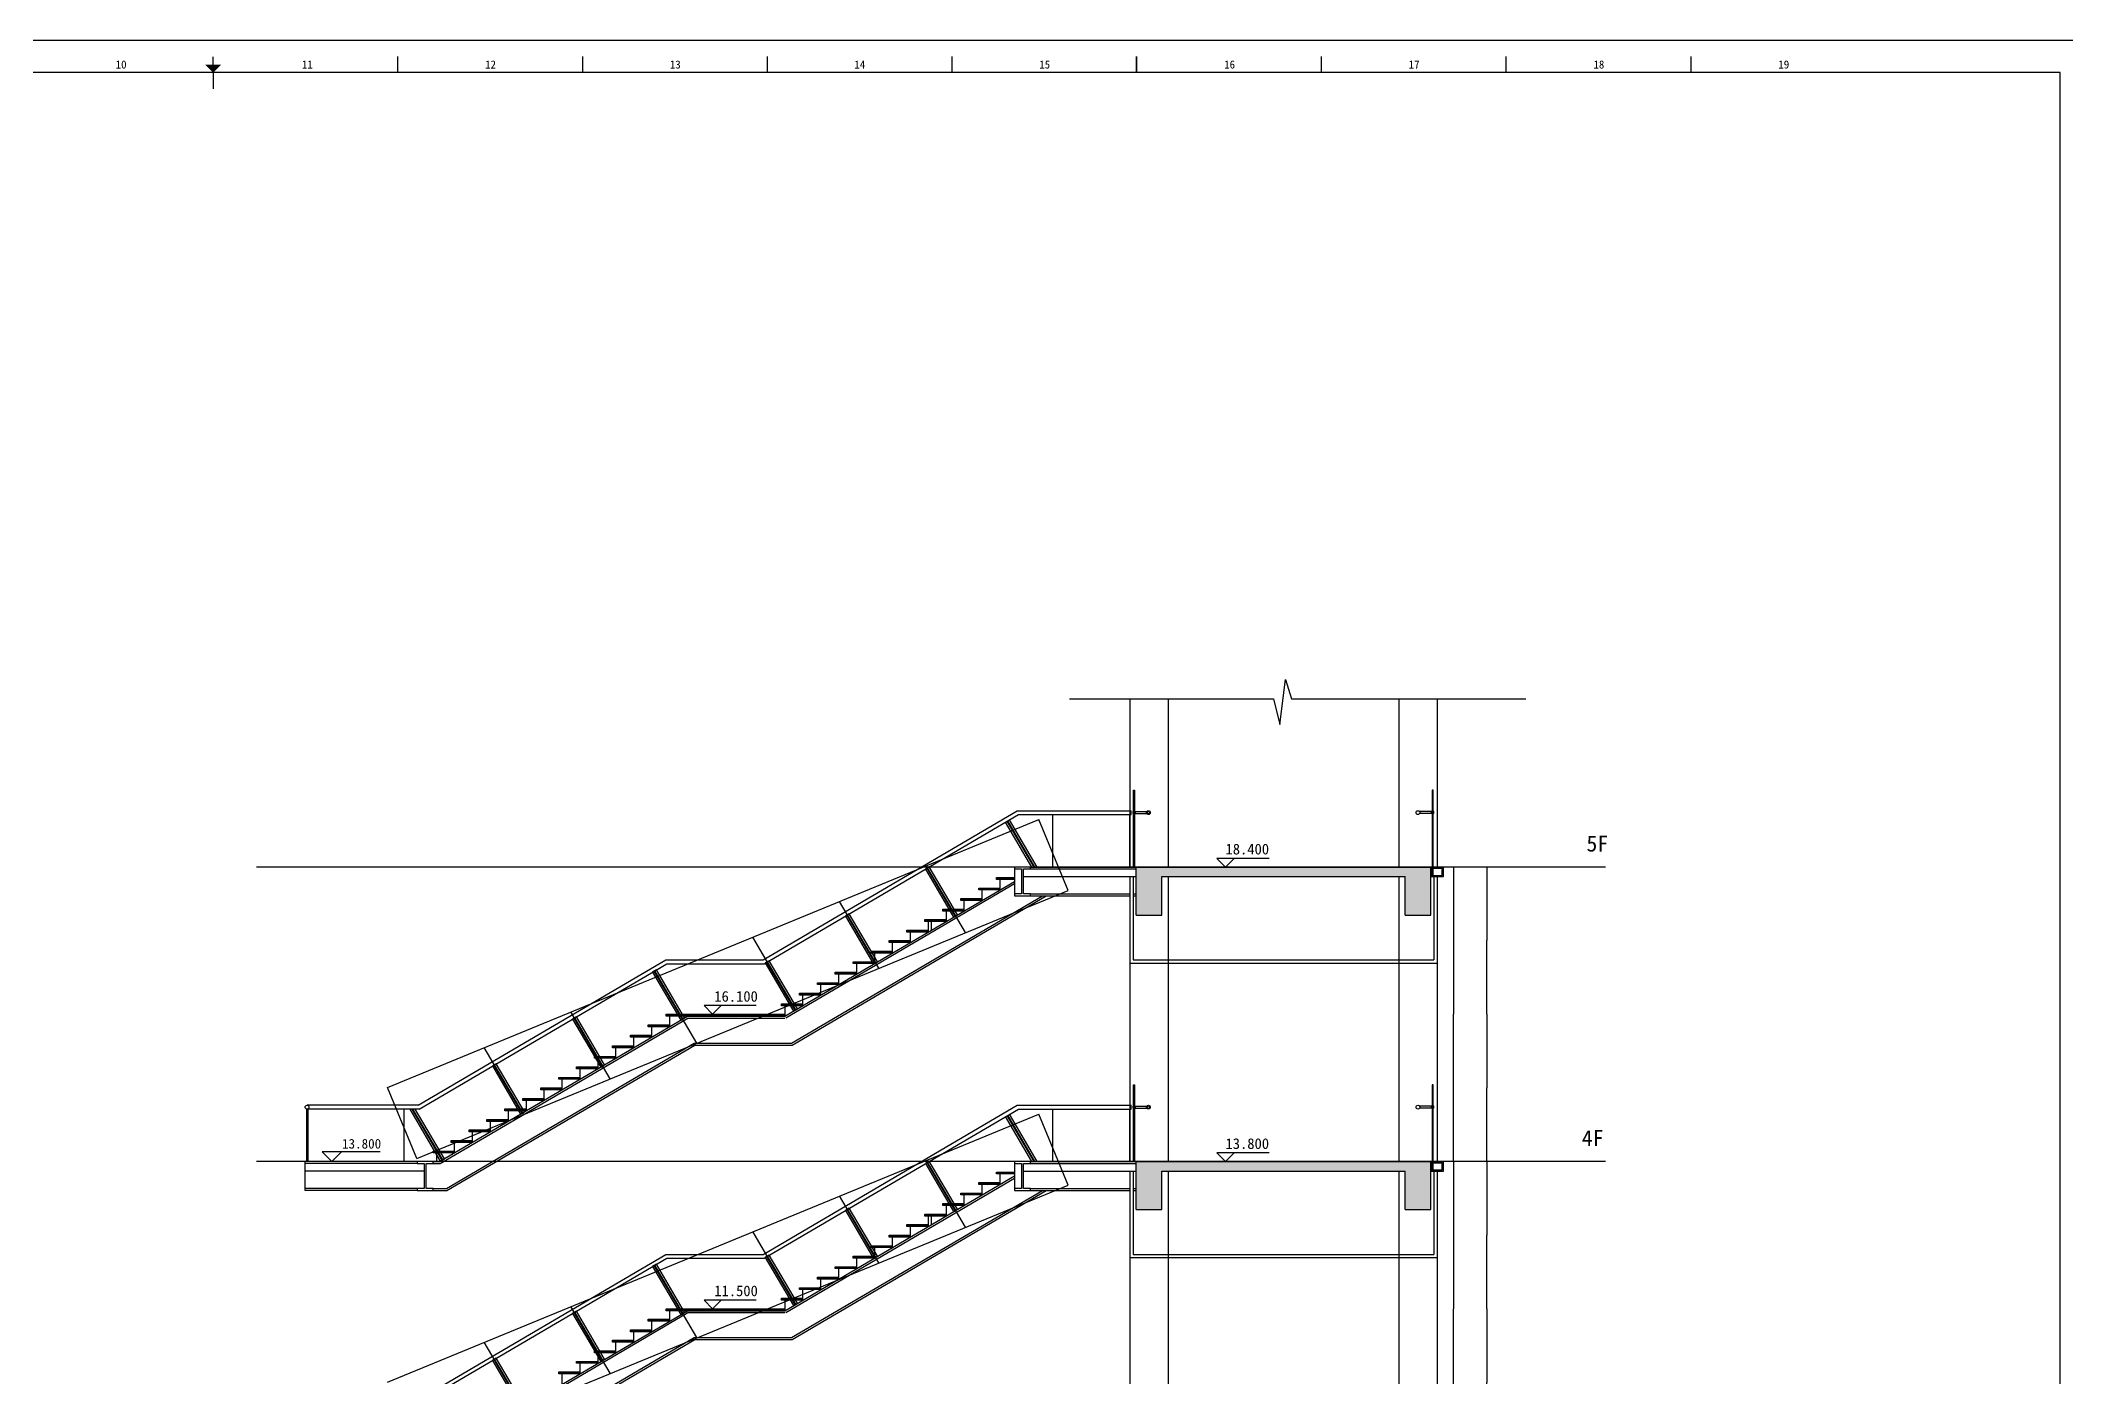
# Model space of a CAD drawing. Header units: metres. Extents: x 69328 to 144301, y -155016 to -112966.
# Drawn here: x 96735 to 128362, y -133834 to -112966 of the extents above; entities that cross this region are included whole.
import ezdxf

# ---------------------------------------------------------------- set-up
doc = ezdxf.new("R2010")
doc.units = ezdxf.units.M
for name, color, linetype in [('AXIS', 8, 'Continuous'), ('COL-S', 250, 'Continuous'), ('DIM', 3, 'Continuous'), ('FACE', 7, 'Continuous'), ('JG', 1, 'Continuous'), ('LINE', 7, 'Continuous'), ('RAILING', 6, 'Continuous'), ('REDLINE', 192, 'Continuous'), ('STAIR1', 111, 'Continuous'), ('STEEL', 8, 'Continuous'), ('TEXT', 7, 'Continuous'), ('TK', 9, 'Continuous'), ('WOOD', 33, 'Continuous')]:
    doc.layers.add(name, color=color, linetype=linetype)
doc.dimstyles.get("Standard").update_dxf_attribs({"dimtxt": 2.5, "dimasz": 2.5, "dimexe": 1.25, "dimexo": 0.625, "dimtad": 1, "dimcen": 2.5, "dimazin": 3, "dimtfac": 1, "dimtmove": 0, "dimatfit": 3})

# ---------------------------------------------------------------- blocks, each defined once
blk = doc.blocks.new('C-TAJIAOBAN')
at = {"linetype": 'BYBLOCK'}
blk.add_line((165, 15), (-165, 15), dxfattribs=at)
blk.add_lwpolyline([(-165, 30), (165, 30), (165, 0), (-165, 0)], close=True, dxfattribs=at)
blk = doc.blocks.new('*D43')
for p, q in [((118804.88, -130475.9), (118804.88, -132775.9)), ((118804.63, -132775.9), (118804.38, -132775.9)), ((118804.88, -135075.9), (118804.88, -132775.9)), ((118804.88, -132775.9), (118804.88, -132775.9)), ((118805.13, -132775.9), (118805.38, -132775.9))]:
    blk.add_line(p, q)
at = {"layer": 'Defpoints'}
for p in [(118804.88, -130475.9), (118804.88, -132775.9), (118804.88, -135075.9)]:
    blk.add_point(p, dxfattribs=at)
at = {"layer": 'DIM', "insert": (118804.88, -132774.775), "char_height": 1, "attachment_point": 5}
blk.add_mtext('0', dxfattribs=at)
blk = doc.blocks.new('*D44')
for p, q in [((118804.88, -125875.9), (118804.88, -128175.9)), ((118804.63, -128175.9), (118804.38, -128175.9)), ((118804.88, -130475.9), (118804.88, -128175.9)), ((118804.88, -128175.9), (118804.88, -128175.9)), ((118805.13, -128175.9), (118805.38, -128175.9))]:
    blk.add_line(p, q)
at = {"layer": 'Defpoints'}
for p in [(118804.88, -125875.9), (118804.88, -128175.9), (118804.88, -130475.9)]:
    blk.add_point(p, dxfattribs=at)
at = {"layer": 'DIM', "insert": (118804.88, -128174.775), "char_height": 1, "attachment_point": 5}
blk.add_mtext('0', dxfattribs=at)
blk = doc.blocks.new('*D45')
for p, q in [((119325.11, -125875.4), (119325.11, -127025.4)), ((119324.86, -127025.4), (119324.61, -127025.4)), ((119325.11, -128175.4), (119325.11, -127025.4)), ((119325.11, -127025.4), (119325.11, -127025.4)), ((119325.36, -127025.4), (119325.61, -127025.4))]:
    blk.add_line(p, q)
at = {"layer": 'Defpoints'}
for p in [(119325.11, -125875.4), (119325.11, -127025.4), (119325.11, -128175.4)]:
    blk.add_point(p, dxfattribs=at)
at = {"layer": 'DIM', "insert": (119325.11, -127024.275), "char_height": 1, "attachment_point": 5}
blk.add_mtext('164.3X14=0', dxfattribs=at)
blk = doc.blocks.new('*D46')
for p, q in [((119325.11, -128175.4), (119325.11, -129325.4)), ((119324.86, -129325.4), (119324.61, -129325.4)), ((119325.11, -130475.4), (119325.11, -129325.4)), ((119325.11, -129325.4), (119325.11, -129325.4)), ((119325.36, -129325.4), (119325.61, -129325.4))]:
    blk.add_line(p, q)
at = {"layer": 'Defpoints'}
for p in [(119325.11, -128175.4), (119325.11, -129325.4), (119325.11, -130475.4)]:
    blk.add_point(p, dxfattribs=at)
at = {"layer": 'DIM', "insert": (119325.11, -129324.275), "char_height": 1, "attachment_point": 5}
blk.add_mtext('164.3X14=0', dxfattribs=at)
blk = doc.blocks.new('*D47')
for p, q in [((119325.11, -130475.4), (119325.11, -131625.4)), ((119324.86, -131625.4), (119324.61, -131625.4)), ((119325.11, -132775.4), (119325.11, -131625.4)), ((119325.11, -131625.4), (119325.11, -131625.4)), ((119325.36, -131625.4), (119325.61, -131625.4))]:
    blk.add_line(p, q)
at = {"layer": 'Defpoints'}
for p in [(119325.11, -130475.4), (119325.11, -131625.4), (119325.11, -132775.4)]:
    blk.add_point(p, dxfattribs=at)
at = {"layer": 'DIM', "insert": (119325.11, -131624.275), "char_height": 1, "attachment_point": 5}
blk.add_mtext('164.3X14=0', dxfattribs=at)
blk = doc.blocks.new('*D48')
for p, q in [((119325.11, -132775.4), (119325.11, -133925.4)), ((119324.86, -133925.4), (119324.61, -133925.4)), ((119325.11, -135075.4), (119325.11, -133925.4)), ((119325.11, -133925.4), (119325.11, -133925.4)), ((119325.36, -133925.4), (119325.61, -133925.4))]:
    blk.add_line(p, q)
at = {"layer": 'Defpoints'}
for p in [(119325.11, -132775.4), (119325.11, -133925.4), (119325.11, -135075.4)]:
    blk.add_point(p, dxfattribs=at)
at = {"layer": 'DIM', "insert": (119325.11, -133924.275), "char_height": 1, "attachment_point": 5}
blk.add_mtext('164.3X14=0', dxfattribs=at)

msp = doc.modelspace()

# ---------------------------------------------------------------- hatches: boundary and pattern name
at = {"layer": 'COL-S'}
h = msp.add_hatch(dxfattribs=at)
h.set_pattern_fill('SOLID')
h.paths.add_polyline_path([(114248.28, -126025.9), (118048.28, -126025.9), (118048.28, -126625.9), (118448.28, -126625.9), (118448.28, -125875.9), (113848.28, -125875.9), (113848.28, -126625.9), (114248.28, -126625.9)])
h = msp.add_hatch(dxfattribs=at)
h.set_pattern_fill('SOLID')
h.paths.add_polyline_path([(114248.28, -130625.9), (118048.28, -130625.9), (118048.28, -131225.9), (118448.28, -131225.9), (118448.28, -130475.9), (113848.28, -130475.9), (113848.28, -131225.9), (114248.28, -131225.9)])

# ---------------------------------------------------------------- linework, layer by layer
at = {"layer": 'AXIS'}
for p, q in [((121179.9, -125875.9), (100108.74, -125875.9)), ((121179.9, -130475.9), (100108.74, -130475.9))]:
    msp.add_line(p, q, dxfattribs=at)
at = {"layer": 'FACE'}
for p, q in [((113748.28, -126025.9), (113748.28, -127375.9)), ((113798.28, -126025.9), (113798.28, -127325.9)), ((118498.28, -126025.9), (118498.28, -127325.9)), ((118548.28, -126025.9), (118548.28, -127375.9)), ((113748.28, -127375.9), (118548.28, -127375.9)), ((113798.28, -127325.9), (118498.28, -127325.9)), ((113748.28, -130625.9), (113748.28, -131975.9)), ((113798.28, -130625.9), (113798.28, -131925.9)), ((118498.28, -130625.9), (118498.28, -131925.9)), ((118548.28, -130625.9), (118548.28, -131975.9)), ((113748.28, -131975.9), (118548.28, -131975.9)), ((113798.28, -131925.9), (118498.28, -131925.9))]:
    msp.add_line(p, q, dxfattribs=at)
at = {"layer": 'JG'}
for p, q in [((113848.28, -125875.9), (118448.28, -125875.9)), ((113848.28, -126625.9), (113848.28, -125875.9)), ((114248.28, -126025.9), (118048.28, -126025.9)), ((114248.28, -126625.9), (114248.28, -126025.9)), ((118048.28, -126625.9), (118048.28, -126025.9)), ((118448.28, -126625.9), (118448.28, -125875.9)), ((113848.28, -126625.9), (114248.28, -126625.9)), ((118048.28, -126625.9), (118448.28, -126625.9)), ((113848.28, -130475.9), (118448.28, -130475.9)), ((113848.28, -131225.9), (113848.28, -130475.9)), ((118448.28, -131225.9), (118448.28, -130475.9)), ((114248.28, -130625.9), (118048.28, -130625.9)), ((114248.28, -131225.9), (114248.28, -130625.9)), ((118048.28, -131225.9), (118048.28, -130625.9)), ((113848.28, -131225.9), (114248.28, -131225.9)), ((118048.28, -131225.9), (118448.28, -131225.9))]:
    msp.add_line(p, q, dxfattribs=at)
at = {"layer": 'LINE'}
for p, q in [((113748.28, -123248.22), (113748.28, -125875.9)), ((114348.28, -123248.22), (114348.28, -125875.9)), ((117948.28, -123248.22), (117948.28, -125875.9)), ((118548.28, -123248.22), (118548.28, -125875.9)), ((113748.28, -126025.9), (113748.28, -130475.9)), ((114348.28, -126025.9), (114348.28, -130475.9)), ((117948.28, -126025.9), (117948.28, -130475.9)), ((118548.28, -127375.9), (118548.28, -130475.9)), ((113748.28, -130625.9), (113748.28, -135075.9)), ((114348.28, -130625.9), (114348.28, -135075.9)), ((117948.28, -130625.9), (117948.28, -135075.9)), ((118548.28, -131975.9), (118548.28, -135075.9))]:
    msp.add_line(p, q, dxfattribs=at)
msp.add_lwpolyline([(112808.27, -123248.22), (115994.77, -123248.22), (116089.04, -123649.65), (116178.91, -122946.79), (116273.18, -123248.22), (119935.47, -123248.22)], dxfattribs=at)
at = {"layer": 'RAILING'}
for p, q in [((118448.28, -125875.9), (118448.28, -126025.9)), ((118448.28, -125875.9), (118468.28, -125875.9)), ((118468.28, -125895.9), (118448.28, -125895.9)), ((118448.28, -126005.9), (118628.28, -126005.9)), ((118448.28, -126025.9), (118648.28, -126025.9)), ((118488.28, -125875.9), (118648.28, -125875.9)), ((118488.28, -125895.9), (118628.28, -125895.9)), ((118628.28, -126005.9), (118628.28, -125895.9)), ((118648.28, -126025.9), (118648.28, -125875.9)), ((118448.28, -130475.9), (118448.28, -130625.9)), ((118448.28, -130475.9), (118468.28, -130475.9)), ((118468.28, -130495.9), (118448.28, -130495.9)), ((118448.28, -130605.9), (118628.28, -130605.9)), ((118488.28, -130475.9), (118648.28, -130475.9)), ((118488.28, -130495.9), (118628.28, -130495.9)), ((118628.28, -130605.9), (118628.28, -130495.9)), ((118648.28, -130625.9), (118648.28, -130475.9)), ((118448.28, -130625.9), (118648.28, -130625.9))]:
    msp.add_line(p, q, dxfattribs=at)
at = {"layer": 'REDLINE'}
for p, q in [((112219.32, -125875.9), (111807.24, -125173.58)), ((112254.1, -125875.9), (111833.11, -125158.4)), ((112265.69, -125875.9), (111841.74, -125153.34)), ((112300.48, -125875.9), (111867.61, -125138.15)), ((111022.76, -126642.56), (110582.49, -125892.18)), ((111031.39, -126637.5), (110591.12, -125887.12)), ((111718.28, -126070.19), (111718.28, -126234.47)), ((111158.28, -126398.76), (111158.28, -126563.04)), ((111438.28, -126234.47), (111438.28, -126398.76)), ((109772.14, -127376.34), (109331.87, -126625.97)), ((109780.76, -127371.28), (109340.49, -126620.91)), ((110598.28, -126727.33), (110598.28, -126891.61)), ((110648.28, -126727.33), (110648.28, -126862.28)), ((110878.28, -126563.04), (110878.28, -126727.33)), ((110038.28, -127055.9), (110038.28, -127220.19)), ((110318.28, -126891.61), (110318.28, -127055.9)), ((108521.51, -128110.12), (108081.24, -127359.75)), ((108530.14, -128105.06), (108089.87, -127354.69)), ((109478.28, -127384.47), (109478.28, -127548.76)), ((109758.28, -127220.19), (109758.28, -127384.47)), ((106760.66, -128251.44), (106320.38, -127501.07)), ((106769.28, -128246.38), (106329.01, -127496.01)), ((108918.28, -127713.04), (108918.28, -127877.33)), ((109198.28, -127548.76), (109198.28, -127713.04)), ((108358.28, -128041.61), (108358.28, -128205.9)), ((108638.28, -127877.33), (108638.28, -128041.61)), ((105510.03, -128985.23), (105069.76, -128234.85)), ((105518.66, -128980.17), (105078.39, -128229.79)), ((106278.28, -128370.19), (106278.28, -128534.47)), ((106558.28, -128205.9), (106558.28, -128370.19)), ((105718.28, -128698.76), (105718.28, -128863.04)), ((105998.28, -128534.47), (105998.28, -128698.76)), ((104259.41, -129719.01), (103819.14, -128968.64)), ((104268.03, -129713.95), (103827.76, -128963.58)), ((105158.28, -129027.33), (105158.28, -129191.61)), ((105438.28, -128863.04), (105438.28, -129027.33)), ((104878.28, -129191.61), (104878.28, -129355.9)), ((102982.91, -130467.98), (102506.43, -129655.9)), ((103008.78, -130452.8), (102541.22, -129655.9)), ((103017.41, -130447.74), (102552.81, -129655.9)), ((103043.28, -130432.56), (102587.59, -129655.9)), ((104318.28, -129520.19), (104318.28, -129684.47)), ((104598.28, -129355.9), (104598.28, -129520.19)), ((103758.28, -129848.76), (103758.28, -130013.04)), ((104038.28, -129684.47), (104038.28, -129848.76)), ((112219.32, -130475.9), (111807.24, -129773.58)), ((112254.1, -130475.9), (111833.11, -129758.4)), ((112265.69, -130475.9), (111841.74, -129753.34)), ((112300.48, -130475.9), (111867.61, -129738.15)), ((103198.28, -130177.33), (103198.28, -130341.61)), ((103478.28, -130013.04), (103478.28, -130177.33)), ((102918.28, -130341.61), (102918.28, -130475.9)), ((102982.91, -130467.98), (103043.28, -130432.56)), ((111022.76, -131242.56), (110582.49, -130492.18)), ((111031.39, -131237.5), (110591.12, -130487.12)), ((111438.28, -130834.47), (111438.28, -130998.76)), ((111718.28, -130670.19), (111718.28, -130834.47)), ((109772.14, -131976.34), (109331.87, -131225.97)), ((109780.76, -131971.28), (109340.49, -131220.91)), ((110878.28, -131163.04), (110878.28, -131327.33)), ((111158.28, -130998.76), (111158.28, -131163.04)), ((110318.28, -131491.61), (110318.28, -131655.9)), ((110598.28, -131327.33), (110598.28, -131491.61)), ((110648.28, -131327.33), (110648.28, -131462.28)), ((109758.28, -131820.19), (109758.28, -131984.47)), ((110038.28, -131655.9), (110038.28, -131820.19)), ((106760.66, -132851.44), (106320.38, -132101.07)), ((106769.28, -132846.38), (106329.01, -132096.01)), ((108521.51, -132710.12), (108081.24, -131959.75)), ((108530.14, -132705.06), (108089.87, -131954.69)), ((109198.28, -132148.76), (109198.28, -132313.04)), ((109478.28, -131984.47), (109478.28, -132148.76)), ((108638.28, -132477.33), (108638.28, -132641.61)), ((108918.28, -132313.04), (108918.28, -132477.33)), ((105518.66, -133580.17), (105078.39, -132829.79)), ((106558.28, -132805.9), (106558.28, -132970.19)), ((108358.28, -132641.61), (108358.28, -132805.9)), ((105510.03, -133585.23), (105069.76, -132834.85)), ((105998.28, -133134.47), (105998.28, -133298.76)), ((106278.28, -132970.19), (106278.28, -133134.47)), ((105438.28, -133463.04), (105438.28, -133627.33)), ((105718.28, -133298.76), (105718.28, -133463.04)), ((104259.41, -134319.01), (103819.14, -133568.64)), ((104268.03, -134313.95), (103827.76, -133563.58)), ((105158.28, -133627.33), (105158.28, -133791.61)), ((104878.28, -133791.61), (104878.28, -133955.9))]:
    msp.add_line(p, q, dxfattribs=at)
for points in [[(110616.99, -125871.94), (110556.62, -125907.36), (110996.89, -126657.74), (111057.26, -126622.31)], [(109366.37, -126605.72), (109305.99, -126641.15), (109746.26, -127391.52), (109806.64, -127356.1)], [(108115.74, -127339.51), (108055.37, -127374.93), (108495.64, -128125.31), (108556.01, -128089.88)], [(106354.88, -127480.83), (106294.51, -127516.25), (106734.78, -128266.63), (106795.16, -128231.2)], [(105104.26, -128214.61), (105043.89, -128250.04), (105484.16, -129000.41), (105544.53, -128964.99)], [(103853.64, -128948.4), (103793.26, -128983.82), (104233.53, -129734.2), (104293.91, -129698.77)], [(110616.99, -130471.94), (110556.62, -130507.36), (110996.89, -131257.74), (111057.26, -131222.31)], [(109366.37, -131205.72), (109305.99, -131241.15), (109746.26, -131991.52), (109806.64, -131956.1)], [(106354.88, -132080.83), (106294.51, -132116.25), (106734.78, -132866.63), (106795.16, -132831.2)], [(108115.74, -131939.51), (108055.37, -131974.93), (108495.64, -132725.31), (108556.01, -132689.88)], [(105104.26, -132814.61), (105043.89, -132850.04), (105484.16, -133600.41), (105544.53, -133564.99)], [(103853.64, -133548.4), (103793.26, -133583.82), (104233.53, -134334.2), (104293.91, -134298.77)]]:
    msp.add_lwpolyline(points, close=True, dxfattribs=at)
at = {"layer": 'STAIR1'}
for p, q in [((113808.28, -125875.9), (113808.28, -124675.9)), ((113808.28, -124675.9), (113828.28, -124675.9)), ((113828.28, -125875.9), (113828.28, -124675.9)), ((118468.28, -124675.9), (118468.28, -126005.9)), ((118488.28, -124675.9), (118468.28, -124675.9)), ((118488.28, -126005.9), (118488.28, -124675.9)), ((102154.75, -129319.99), (112327.34, -125134.49)), ((112783.94, -126244.23), (112327.34, -125134.49)), ((112548.28, -125875.9), (112548.28, -125055.9)), ((113748.28, -125875.9), (113748.28, -125055.9)), ((113798.28, -125010.9), (114012.3, -125010.9)), ((113798.28, -125040.9), (113798.28, -125010.9)), ((113798.28, -125040.9), (114012.3, -125040.9)), ((113838.28, -125040.9), (113838.28, -125010.9)), ((118498.28, -125010.9), (118274.26, -125010.9)), ((118498.28, -125040.9), (118274.26, -125040.9)), ((118458.28, -125040.9), (118458.28, -125010.9)), ((118498.28, -125040.9), (118498.28, -125010.9)), ((111180.17, -126900.96), (110566.52, -125855.09)), ((102611.35, -130429.73), (112783.94, -126244.23)), ((109825.94, -127458.16), (109212.29, -126412.28)), ((108471.71, -128015.36), (107858.06, -126969.48)), ((106986.48, -128626.45), (106372.83, -127580.58)), ((105632.25, -129183.65), (105018.6, -128137.78)), ((104278.02, -129740.85), (103664.36, -128694.97)), ((102611.35, -130429.73), (102154.75, -129319.99)), ((113808.28, -130475.9), (113808.28, -129275.9)), ((113808.28, -129275.9), (113828.28, -129275.9)), ((113828.28, -130475.9), (113828.28, -129275.9)), ((118468.28, -129275.9), (118468.28, -130605.9)), ((118488.28, -129275.9), (118468.28, -129275.9)), ((118488.28, -130605.9), (118488.28, -129275.9)), ((100888.28, -129654.18), (100888.28, -130475.9)), ((100908.28, -129654.18), (100908.28, -130475.9)), ((102408.28, -129655.9), (102408.28, -130475.9)), ((112548.28, -130475.9), (112548.28, -129655.9)), ((113748.28, -130475.9), (113748.28, -129655.9)), ((113798.28, -129610.9), (114012.3, -129610.9)), ((113798.28, -129640.9), (113798.28, -129610.9)), ((113798.28, -129640.9), (114012.3, -129640.9)), ((113838.28, -129640.9), (113838.28, -129610.9)), ((118498.28, -129610.9), (118274.26, -129610.9)), ((118498.28, -129640.9), (118274.26, -129640.9)), ((118458.28, -129640.9), (118458.28, -129610.9)), ((118498.28, -129640.9), (118498.28, -129610.9)), ((102154.75, -133919.99), (112327.34, -129734.49)), ((112783.94, -130844.23), (112327.34, -129734.49)), ((111180.17, -131500.96), (110566.52, -130455.09)), ((102611.35, -135029.73), (112783.94, -130844.23)), ((109825.94, -132058.16), (109212.29, -131012.28)), ((108471.71, -132615.36), (107858.06, -131569.48)), ((106986.48, -133226.45), (106372.83, -132180.58)), ((105632.25, -133783.65), (105018.6, -132737.78)), ((104278.02, -134340.85), (103664.36, -133294.97))]:
    msp.add_line(p, q, dxfattribs=at)
at = {"layer": 'STEEL'}
for p, q in [((108020.37, -127325.9), (111991.5, -124995.9)), ((108036.68, -127385.9), (112007.81, -125055.9)), ((111991.5, -124995.9), (113768.28, -124995.9)), ((112007.81, -125055.9), (113768.28, -125055.9)), ((113768.28, -125055.9), (113768.28, -124995.9)), ((108358.28, -128205.9), (111948.28, -126099.52)), ((108373.46, -128231.77), (111948.28, -126134.3)), ((111948.28, -125875.9), (111948.28, -126325.9)), ((112088.28, -126025.9), (113848.28, -126025.9)), ((112198.28, -125875.9), (113848.28, -125875.9)), ((112198.28, -125905.9), (113848.28, -125905.9)), ((108464.25, -128625.9), (112384.25, -126325.9)), ((108472.4, -128655.9), (112443.53, -126325.9)), ((112198.28, -126295.9), (113748.28, -126295.9)), ((112198.28, -126325.9), (113748.28, -126325.9)), ((113798.28, -126295.9), (113848.28, -126295.9)), ((113798.28, -126325.9), (113848.28, -126325.9)), ((102631.5, -129595.9), (106500.37, -127325.9)), ((102647.81, -129655.9), (106516.68, -127385.9)), ((106500.37, -127325.9), (108020.37, -127325.9)), ((106516.68, -127385.9), (108036.68, -127385.9)), ((102969.41, -130475.9), (106838.28, -128205.9)), ((102977.56, -130505.9), (106846.43, -128235.9)), ((106838.28, -128205.9), (108358.28, -128205.9)), ((106846.43, -128235.9), (108358.28, -128235.9)), ((103075.38, -130895.9), (106944.25, -128625.9)), ((103083.53, -130925.9), (106952.4, -128655.9)), ((106944.25, -128625.9), (108464.25, -128625.9)), ((106952.4, -128655.9), (108472.4, -128655.9)), ((102631.5, -129595.9), (100898.28, -129595.9)), ((102647.81, -129655.9), (100898.28, -129655.9)), ((108020.37, -131925.9), (111991.5, -129595.9)), ((108036.68, -131985.9), (112007.81, -129655.9)), ((111991.5, -129595.9), (113768.28, -129595.9)), ((112007.81, -129655.9), (113768.28, -129655.9)), ((113768.28, -129655.9), (113768.28, -129595.9)), ((102618.28, -130475.9), (100868.28, -130475.9)), ((100868.28, -130925.9), (100868.28, -130475.9)), ((102618.28, -130505.9), (100868.28, -130505.9)), ((102868.28, -130475.9), (102969.41, -130475.9)), ((102868.28, -130505.9), (102977.56, -130505.9)), ((111948.28, -130475.9), (111948.28, -130925.9)), ((112198.28, -130475.9), (113848.28, -130475.9)), ((112198.28, -130505.9), (113848.28, -130505.9)), ((102728.28, -130625.9), (100868.28, -130625.9)), ((102618.28, -130895.9), (100868.28, -130895.9)), ((102618.28, -130925.9), (100868.28, -130925.9)), ((102868.28, -130895.9), (103075.38, -130895.9)), ((102868.28, -130925.9), (103083.53, -130925.9)), ((108358.28, -132805.9), (111948.28, -130699.52)), ((108373.46, -132831.77), (111948.28, -130734.3)), ((108464.25, -133225.9), (112384.25, -130925.9)), ((108472.4, -133255.9), (112443.53, -130925.9)), ((112088.28, -130625.9), (113848.28, -130625.9)), ((112198.28, -130895.9), (113748.28, -130895.9)), ((112198.28, -130925.9), (113748.28, -130925.9)), ((113798.28, -130895.9), (113848.28, -130895.9)), ((113798.28, -130925.9), (113848.28, -130925.9)), ((102631.5, -134195.9), (106500.37, -131925.9)), ((102647.81, -134255.9), (106516.68, -131985.9)), ((106500.37, -131925.9), (108020.37, -131925.9)), ((106516.68, -131985.9), (108036.68, -131985.9)), ((102969.41, -135075.9), (106838.28, -132805.9)), ((106838.28, -132805.9), (108358.28, -132805.9)), ((102977.56, -135105.9), (106846.43, -132835.9)), ((106846.43, -132835.9), (108358.28, -132835.9)), ((103075.38, -135495.9), (106944.25, -133225.9)), ((103083.53, -135525.9), (106952.4, -133255.9)), ((106944.25, -133225.9), (108464.25, -133225.9)), ((106952.4, -133255.9), (108472.4, -133255.9))]:
    msp.add_line(p, q, dxfattribs=at)
for points in [[(112198.28, -125875.9), (111948.28, -125875.9), (111948.28, -125905.9), (112058.28, -125905.9), (112058.28, -126295.9), (111948.28, -126295.9), (111948.28, -126325.9), (112198.28, -126325.9), (112198.28, -126295.9), (112088.28, -126295.9), (112088.28, -125905.9), (112198.28, -125905.9)], [(102868.28, -130475.9), (102618.28, -130475.9), (102618.28, -130505.9), (102728.28, -130505.9), (102728.28, -130895.9), (102618.28, -130895.9), (102618.28, -130925.9), (102868.28, -130925.9), (102868.28, -130895.9), (102758.28, -130895.9), (102758.28, -130505.9), (102868.28, -130505.9)], [(112198.28, -130475.9), (111948.28, -130475.9), (111948.28, -130505.9), (112058.28, -130505.9), (112058.28, -130895.9), (111948.28, -130895.9), (111948.28, -130925.9), (112198.28, -130925.9), (112198.28, -130895.9), (112088.28, -130895.9), (112088.28, -130505.9), (112198.28, -130505.9)]]:
    msp.add_lwpolyline(points, close=True, dxfattribs=at)
for centre, radius in [((114038.28, -125025.9), 30), ((114038.28, -125025.9), 20), ((118248.28, -125025.9), 30), ((100898.28, -129625.9), 30), ((114038.28, -129625.9), 30), ((114038.28, -129625.9), 20), ((118248.28, -129625.9), 30)]:
    msp.add_circle(centre, radius, dxfattribs=at)
at = {"layer": 'TEXT'}
for points in [[(115924.31, -125740.9), (115107.73, -125740.9), (115242.73, -125875.9), (115377.73, -125740.9)], [(107914.86, -128040.9), (107098.28, -128040.9), (107233.28, -128175.9), (107368.28, -128040.9)], [(102042.34, -130326.2), (101136.84, -130326.2), (101286.54, -130475.9), (101436.25, -130326.2)], [(115924.31, -130340.9), (115107.73, -130340.9), (115242.73, -130475.9), (115377.73, -130340.9)], [(107914.86, -132640.9), (107098.28, -132640.9), (107233.28, -132775.9), (107368.28, -132640.9)]]:
    msp.add_lwpolyline(points, dxfattribs=at)
at = {"layer": 'TK'}
for p, q in [((128777.91, -112966.04), (69327.91, -112966.04)), ((102312.91, -113216.04), (102312.91, -113466.04)), ((105197.91, -113216.04), (105197.91, -113466.04)), ((108082.91, -113216.04), (108082.91, -113466.04)), ((110967.91, -113216.04), (110967.91, -113466.04)), ((113852.91, -113216.04), (113852.91, -113466.04)), ((113852.91, -113466.04), (113852.91, -113216.04)), ((116737.91, -113216.04), (116737.91, -113466.04)), ((119622.91, -113216.04), (119622.91, -113466.04)), ((122507.91, -113216.04), (122507.91, -113466.04)), ((99430.66, -113468.76), (99430.66, -113718.76))]:
    msp.add_line(p, q, dxfattribs=at)
msp.add_lwpolyline([(99430.66, -113343.76), (99430.66, -113218.76)], dxfattribs=at)
msp.add_lwpolyline([(128277.91, -154516.04), (128277.91, -113466.04), (70577.91, -113466.04), (70577.91, -154516.04)], close=True, dxfattribs=at)
msp.add_solid([(99305.66, -113343.76), (99555.66, -113343.76), (99430.66, -113468.76)], dxfattribs=at)
at = {"layer": 'WOOD'}
for p, q in [((111948.28, -126055.19), (111668.28, -126055.19)), ((108358.28, -128190.9), (106508.28, -128190.9)), ((111948.28, -130655.19), (111668.28, -130655.19)), ((108358.28, -132790.9), (106508.28, -132790.9))]:
    msp.add_line(p, q, dxfattribs=at)
for points in [[(111668.28, -126040.19), (111948.28, -126040.19), (111948.28, -126070.19), (111668.28, -126070.19)], [(106508.28, -128175.9), (108358.28, -128175.9), (108358.28, -128205.9), (106508.28, -128205.9)], [(111668.28, -130640.19), (111948.28, -130640.19), (111948.28, -130670.19), (111668.28, -130670.19)], [(106508.28, -132775.9), (108358.28, -132775.9), (108358.28, -132805.9), (106508.28, -132805.9)]]:
    msp.add_lwpolyline(points, close=True, dxfattribs=at)

# ---------------------------------------------------------------- block references
for p in [(111273.28, -126398.76), (111553.28, -126234.47), (110713.28, -126727.33), (110993.28, -126563.04), (110153.28, -127055.9), (110433.28, -126891.61), (109593.28, -127384.47), (109873.28, -127220.19), (109033.28, -127713.04), (109313.28, -127548.76), (108473.28, -128041.61), (108753.28, -127877.33), (106393.28, -128370.19), (105833.28, -128698.76), (106113.28, -128534.47), (105273.28, -129027.33), (105553.28, -128863.04), (104713.28, -129355.9), (104993.28, -129191.61), (104153.28, -129684.47), (104433.28, -129520.19), (103593.28, -130013.04), (103873.28, -129848.76), (103313.28, -130177.33), (103033.28, -130341.61), (111553.28, -130834.47), (110993.28, -131163.04), (111273.28, -130998.76), (110433.28, -131491.61), (110713.28, -131327.33), (109873.28, -131820.19), (110153.28, -131655.9), (109313.28, -132148.76), (109593.28, -131984.47), (108753.28, -132477.33), (109033.28, -132313.04), (108473.28, -132641.61), (106113.28, -133134.47), (106393.28, -132970.19), (105553.28, -133463.04), (105833.28, -133298.76), (104993.28, -133791.61), (105273.28, -133627.33)]:
    msp.add_blockref('C-TAJIAOBAN', p, dxfattribs=at)

# ---------------------------------------------------------------- texts
at = {"layer": 'TEXT'}
for s, height, p in [('18.400', 166.67, (115242.95, -125679.36)), ('5F', 250, (120880, -125634.17)), ('16.100', 166.67, (107258.9, -127979.36)), ('4F', 250, (120807.46, -130234.17)), ('13.800', 166.67, (115242.95, -130279.36)), ('11.500', 166.67, (107258.9, -132579.36))]:
    msp.add_text(s, height=height, dxfattribs=at).set_placement(p)
msp.add_text('13.800', height=150, rotation=360, dxfattribs=at).set_placement((101444.21, -130272.95))
at = {"layer": 'TK'}
for s, p in [('10', (97909.52, -113403.54)), ('11', (100817.29, -113403.54)), ('12', (103679.52, -113403.54)), ('13', (106564.52, -113403.54)), ('14', (109446.99, -113403.54)), ('15', (112334.52, -113403.54)), ('16', (115222.05, -113403.54)), ('17', (118104.52, -113403.54)), ('18', (120989.52, -113403.54)), ('19', (123877.05, -113403.54))]:
    msp.add_text(s, height=125, dxfattribs=at).set_placement(p)

# ---------------------------------------------------------------- dimensions: what is measured, and where the dimension line sits
at = {"layer": 'DIM'}
for base, p1, p2, picture, middle in [((118804.88, -128175.9), (118804.88, -125875.9), (118804.88, -130475.9), '*D44', (118804.88, -128174.775)), ((118804.88, -132775.9), (118804.88, -130475.9), (118804.88, -135075.9), '*D43', (118804.88, -132774.775))]:
    dim = msp.add_linear_dim(base=base, p1=p1, p2=p2, dimstyle='Standard', dxfattribs=at)
    dim.commit()
    dim.dimension.update_dxf_attribs({"geometry": picture, "text_midpoint": middle})
for base, p1, p2, picture, middle in [((119325.11, -127025.4), (119325.11, -128175.4), (119325.11, -125875.4), '*D45', (119325.11, -127024.275)), ((119325.11, -129325.4), (119325.11, -130475.4), (119325.11, -128175.4), '*D46', (119325.11, -129324.275)), ((119325.11, -131625.4), (119325.11, -132775.4), (119325.11, -130475.4), '*D47', (119325.11, -131624.275)), ((119325.11, -133925.4), (119325.11, -135075.4), (119325.11, -132775.4), '*D48', (119325.11, -133924.275))]:
    dim = msp.add_linear_dim(base=base, p1=p1, p2=p2, text='164.3X14=<>', dimstyle='Standard', dxfattribs=at)
    dim.commit()
    dim.dimension.update_dxf_attribs({"geometry": picture, "text_midpoint": middle})

doc.saveas('drawing.dxf')
